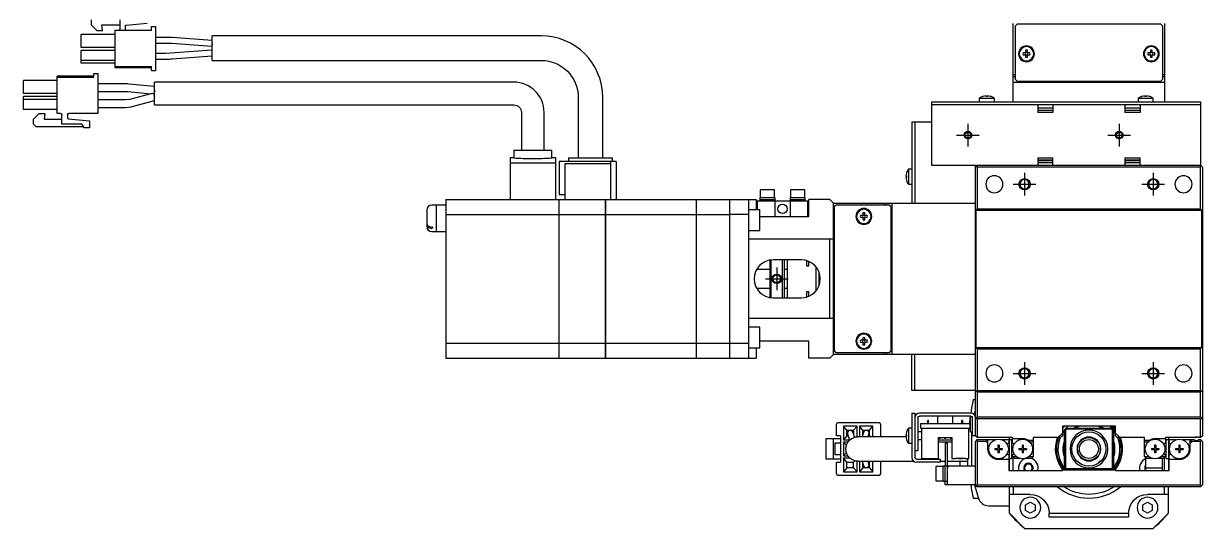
# Model space of a CAD drawing. Extents: x 0 to 1420, y -8 to 1169.
# Drawn here: x 1108.7 to 1420.3, y 410.1 to 543.6 of the extents above; entities that cross this region are included whole.
import ezdxf

# ---------------------------------------------------------------- set-up
doc = ezdxf.new("R2010")
doc.units = 0
doc.header["$LTSCALE"] = 0.5
doc.linetypes.add('CENTER', pattern=[50.8, 31.75, -6.35, 6.35, -6.35])
for name, color, linetype in [('MSM_CENTER', 1, 'CENTER'), ('MSM_CONTINUOUS', 7, 'CONTINUOUS'), ('MSM_NARROW', 5, 'CONTINUOUS')]:
    doc.layers.add(name, color=color, linetype=linetype)

msp = doc.modelspace()

# ---------------------------------------------------------------- linework, layer by layer
at = {"layer": 'MSM_CENTER'}
for p, q in [((1358.33, 517.12), (1358.33, 511.12)), ((1398.33, 517.12), (1398.33, 511.12)), ((1355.33, 514.12), (1361.33, 514.12)), ((1395.33, 514.12), (1401.33, 514.12)), ((1373.33, 504.12), (1373.33, 498.12)), ((1407.33, 504.12), (1407.33, 498.12)), ((1370.33, 501.12), (1376.33, 501.12)), ((1404.33, 501.12), (1410.33, 501.12)), ((1307.83, 479.11), (1307.83, 473.11)), ((1304.83, 476.11), (1310.83, 476.11)), ((1373.33, 454.12), (1373.33, 448.12)), ((1407.33, 454.12), (1407.33, 448.12)), ((1370.33, 451.12), (1376.33, 451.12)), ((1404.33, 451.12), (1410.33, 451.12))]:
    msp.add_line(p, q, dxfattribs=at)
at = {"layer": 'MSM_CONTINUOUS'}
for p, q in [((1126.58, 544.62), (1126.58, 543.32)), ((1126.58, 543.32), (1128.08, 541.82)), ((1129.58, 541.82), (1129.45, 543.32)), ((1129.45, 543.32), (1134.13, 543.32)), ((1134.13, 544.62), (1134.13, 542.12)), ((1135.63, 542.12), (1135.63, 543.02)), ((1135.81, 543.21), (1141.38, 543.7)), ((1142.58, 541.82), (1142.58, 542.82)), ((1142.58, 542.82), (1143.58, 542.82)), ((1143.58, 542.82), (1143.58, 531.22)), ((1370.33, 522.92), (1370.33, 543.62)), ((1371.33, 543.42), (1370.83, 542.92)), ((1370.83, 542.92), (1370.83, 528.92)), ((1409.33, 543.42), (1371.33, 543.42)), ((1375.83, 543.62), (1375.83, 543.42)), ((1380.33, 543.62), (1380.33, 543.42)), ((1382.83, 543.62), (1382.83, 543.42)), ((1397.83, 543.42), (1397.83, 543.62)), ((1400.33, 543.42), (1400.33, 543.62)), ((1404.83, 543.42), (1404.83, 543.62)), ((1409.83, 542.92), (1409.33, 543.42)), ((1409.83, 528.92), (1409.83, 542.92)), ((1410.33, 543.62), (1410.33, 522.92)), ((1132.88, 540.72), (1123.98, 540.72)), ((1123.98, 537.32), (1123.98, 540.72)), ((1128.08, 541.82), (1129.58, 541.82)), ((1142.58, 541.82), (1132.88, 541.82)), ((1132.88, 541.82), (1132.88, 531.97)), ((1147.21, 539.94), (1143.58, 539.94)), ((1158.58, 539.12), (1148.01, 539.91)), ((1158.58, 533.87), (1158.58, 540.37)), ((1245.58, 540.37), (1158.58, 540.37)), ((1132.88, 537.32), (1123.98, 537.32)), ((1132.88, 536.52), (1123.98, 536.52)), ((1123.98, 533.12), (1123.98, 536.52)), ((1143.58, 538.44), (1147.21, 538.44)), ((1147.9, 538.41), (1158.52, 537.62)), ((1158.52, 536.61), (1148.84, 535.84)), ((1158.58, 538.37), (1158.52, 537.62)), ((1158.52, 537.62), (1158.58, 537.64)), ((1373.59, 536.53), (1373.59, 535.86)), ((1374.07, 535.86), (1374.07, 536.53)), ((1406.59, 536.53), (1406.59, 535.86)), ((1407.07, 535.86), (1407.07, 536.53)), ((1132.88, 533.87), (1123.98, 533.87)), ((1132.88, 533.12), (1123.98, 533.12)), ((1146.21, 535.74), (1143.58, 535.74)), ((1143.58, 534.24), (1147.18, 534.24)), ((1148.84, 535.84), (1146.21, 535.74)), ((1148.04, 534.27), (1158.58, 535.11)), ((1158.58, 533.87), (1245.58, 533.87)), ((1373.59, 535.86), (1372.91, 535.86)), ((1372.91, 535.38), (1373.59, 535.38)), ((1373.59, 535.38), (1373.59, 534.7)), ((1374.75, 535.86), (1374.07, 535.86)), ((1374.07, 534.7), (1374.07, 535.38)), ((1374.07, 535.38), (1374.75, 535.38)), ((1406.59, 535.86), (1405.91, 535.86)), ((1405.91, 535.38), (1406.59, 535.38)), ((1406.59, 535.38), (1406.59, 534.7)), ((1407.75, 535.86), (1407.07, 535.86)), ((1407.07, 534.7), (1407.07, 535.38)), ((1407.07, 535.38), (1407.75, 535.38)), ((1127.33, 529.42), (1127.33, 530.42)), ((1127.33, 530.42), (1128.33, 530.42)), ((1128.33, 530.42), (1128.33, 519.82)), ((1132.88, 532.22), (1142.58, 532.22)), ((1132.88, 531.97), (1142.58, 531.97)), ((1142.58, 531.22), (1142.58, 532.22)), ((1142.58, 531.22), (1143.58, 531.22)), ((1370.33, 530.12), (1370.83, 530.12)), ((1409.83, 530.12), (1410.33, 530.12)), ((1117.63, 528.52), (1108.73, 528.52)), ((1108.73, 525.12), (1108.73, 528.52)), ((1117.63, 519.82), (1117.63, 529.67)), ((1127.33, 529.67), (1117.63, 529.67)), ((1117.63, 529.42), (1127.33, 529.42)), ((1136.23, 527.64), (1128.33, 527.64)), ((1136.52, 527.63), (1136.23, 527.64)), ((1143.33, 526.97), (1136.52, 527.63)), ((1143.33, 522.12), (1143.33, 528.12)), ((1238.33, 528.12), (1143.33, 528.12)), ((1370.33, 529.62), (1370.83, 529.62)), ((1370.33, 528.12), (1410.33, 528.12)), ((1370.83, 528.92), (1371.33, 528.42)), ((1371.33, 528.42), (1409.33, 528.42)), ((1375.83, 528.12), (1375.83, 528.42)), ((1376.58, 528.42), (1376.58, 528.12)), ((1382.08, 528.12), (1382.08, 528.42)), ((1385.33, 528.42), (1385.33, 528.32)), ((1385.33, 528.32), (1395.33, 528.32)), ((1385.33, 528.32), (1385.53, 528.12)), ((1395.13, 528.12), (1395.33, 528.32)), ((1395.33, 528.32), (1395.33, 528.42)), ((1398.58, 528.42), (1398.58, 528.12)), ((1404.08, 528.12), (1404.08, 528.42)), ((1404.83, 528.42), (1404.83, 528.12)), ((1409.33, 528.42), (1409.83, 528.92)), ((1409.83, 529.62), (1410.33, 529.62)), ((1117.63, 525.12), (1108.73, 525.12)), ((1117.63, 525.12), (1108.73, 525.12)), ((1108.73, 520.92), (1108.73, 524.32)), ((1117.63, 524.32), (1108.73, 524.32)), ((1117.63, 523.57), (1108.73, 523.57)), ((1128.33, 525.64), (1136.23, 525.64)), ((1136.7, 523.57), (1135.69, 523.44)), ((1136.23, 525.64), (1136.33, 525.64)), ((1136.33, 525.64), (1142.38, 525.05)), ((1142.38, 525.05), (1136.7, 523.57)), ((1143.11, 525.11), (1142.38, 525.05)), ((1143.11, 525.11), (1143.33, 524.27)), ((1143.14, 524.98), (1143.23, 524.97)), ((1143.33, 525.97), (1143.23, 524.97)), ((1255.33, 524.12), (1255.33, 508.12)), ((1261.83, 508.12), (1261.83, 524.12)), ((1365.33, 523.81), (1361.33, 523.81)), ((1361.33, 523.81), (1361.33, 522.92)), ((1362.4, 524.37), (1362.38, 524.37)), ((1363.13, 524.37), (1363.13, 524.5)), ((1363.53, 524.37), (1363.13, 524.37)), ((1363.53, 524.5), (1363.53, 524.37)), ((1364.28, 524.37), (1364.26, 524.37)), ((1365.33, 522.92), (1365.33, 523.81)), ((1407.33, 523.81), (1403.33, 523.81)), ((1403.33, 523.81), (1403.33, 522.92)), ((1404.4, 524.37), (1404.38, 524.37)), ((1405.13, 524.37), (1405.13, 524.5)), ((1405.53, 524.37), (1405.13, 524.37)), ((1405.53, 524.5), (1405.53, 524.37)), ((1406.28, 524.37), (1406.26, 524.37)), ((1407.33, 522.92), (1407.33, 523.81)), ((1117.63, 520.92), (1108.73, 520.92)), ((1117.63, 520.92), (1108.73, 520.92)), ((1135.69, 523.44), (1128.33, 523.44)), ((1128.33, 521.44), (1135.69, 521.44)), ((1135.69, 521.44), (1137.2, 521.63)), ((1137.2, 521.63), (1143.33, 523.23)), ((1143.33, 522.12), (1238.33, 522.12)), ((1348.83, 522.92), (1419.83, 522.92)), ((1348.83, 506.12), (1348.83, 522.92)), ((1419.83, 522.12), (1348.83, 522.12)), ((1376.83, 522.12), (1376.83, 520.12)), ((1376.83, 521.32), (1380.83, 521.32)), ((1380.83, 520.62), (1376.83, 520.62)), ((1380.83, 522.12), (1380.83, 520.12)), ((1399.83, 522.12), (1399.83, 520.12)), ((1399.83, 521.32), (1403.83, 521.32)), ((1403.83, 520.62), (1399.83, 520.62)), ((1403.83, 522.12), (1403.83, 520.12)), ((1419.83, 522.92), (1419.83, 506.12)), ((1111.33, 518.32), (1112.83, 519.82)), ((1111.33, 517.02), (1111.33, 518.32)), ((1112.83, 519.82), (1114.33, 519.82)), ((1114.33, 519.82), (1114.2, 518.32)), ((1114.33, 519.82), (1114.2, 518.32)), ((1114.2, 518.32), (1118.88, 518.32)), ((1118.58, 519.82), (1117.63, 519.82)), ((1118.58, 519.82), (1117.63, 519.82)), ((1118.58, 519.82), (1118.58, 519.82)), ((1118.88, 517.02), (1118.88, 519.52)), ((1120.38, 519.52), (1120.38, 518.62)), ((1120.56, 518.42), (1126.13, 517.93)), ((1128.33, 519.82), (1120.68, 519.82)), ((1120.68, 519.82), (1120.68, 519.82)), ((1128.33, 519.82), (1120.68, 519.82)), ((1126.13, 517.93), (1126.13, 516.02)), ((1240.33, 520.12), (1240.33, 510.12)), ((1246.33, 510.12), (1246.33, 520.12)), ((1343.53, 517.62), (1343.53, 496.12)), ((1343.53, 517.62), (1348.83, 517.62)), ((1344.33, 517.62), (1344.33, 496.12)), ((1380.83, 520.12), (1376.83, 520.12)), ((1403.83, 520.12), (1399.83, 520.12)), ((1112.03, 516.32), (1111.33, 517.02)), ((1112.03, 516.32), (1111.33, 517.02)), ((1124.63, 516.32), (1112.03, 516.32)), ((1124.63, 516.32), (1112.03, 516.32)), ((1124.13, 517.02), (1118.88, 517.02)), ((1124.13, 517.02), (1118.88, 517.02)), ((1124.63, 516.32), (1124.13, 517.02)), ((1124.63, 516.32), (1124.13, 517.02)), ((1124.63, 516.02), (1124.63, 516.32)), ((1126.13, 516.02), (1124.63, 516.02)), ((1126.13, 516.02), (1124.63, 516.02)), ((1237.33, 508.11), (1237.33, 497.12)), ((1238.33, 508.11), (1237.33, 508.11)), ((1238.33, 510.12), (1248.33, 510.12)), ((1238.33, 510.12), (1238.33, 508.11)), ((1248.33, 508.11), (1248.33, 510.12)), ((1249.33, 508.11), (1248.33, 508.11)), ((1249.33, 508.11), (1249.33, 497.12)), ((1252.76, 508.12), (1264.4, 508.12)), ((1252.76, 508.12), (1252.76, 507.12)), ((1264.4, 507.12), (1264.4, 508.12)), ((1376.83, 508.12), (1380.83, 508.12)), ((1376.83, 508.12), (1376.83, 506.12)), ((1380.83, 506.12), (1380.83, 508.12)), ((1399.83, 508.12), (1403.83, 508.12)), ((1399.83, 508.12), (1399.83, 506.12)), ((1403.83, 506.12), (1403.83, 508.12)), ((1249.33, 506.69), (1237.33, 506.69)), ((1250.33, 507.12), (1250.33, 498.32)), ((1265.33, 507.12), (1250.33, 507.12)), ((1251.83, 506.52), (1251.83, 497.12)), ((1263.83, 506.52), (1251.83, 506.52)), ((1263.83, 507.12), (1263.83, 497.12)), ((1265.33, 507.12), (1265.33, 497.12)), ((1342.63, 505.12), (1342.63, 501.12)), ((1343.53, 505.12), (1342.63, 505.12)), ((1419.83, 506.12), (1348.83, 506.12)), ((1360.33, 434.62), (1360.33, 506.12)), ((1360.83, 506.12), (1360.33, 505.62)), ((1360.58, 505.87), (1360.83, 505.62)), ((1360.83, 505.62), (1360.83, 494.62)), ((1419.83, 505.62), (1360.83, 505.62)), ((1376.83, 507.62), (1380.83, 507.62)), ((1376.83, 507.42), (1380.83, 507.42)), ((1376.83, 506.92), (1380.83, 506.92)), ((1399.83, 507.62), (1403.83, 507.62)), ((1399.83, 507.42), (1403.83, 507.42)), ((1399.83, 506.92), (1403.83, 506.92)), ((1420.08, 505.87), (1419.83, 506.12)), ((1419.83, 505.62), (1420.08, 505.87)), ((1419.83, 494.62), (1419.83, 505.62)), ((1420.33, 505.62), (1420.08, 505.87)), ((1420.33, 505.62), (1420.33, 434.62)), ((1341.94, 503.32), (1342.07, 503.32)), ((1342.07, 502.92), (1341.94, 502.92)), ((1342.07, 504.07), (1342.07, 504.04)), ((1342.07, 503.32), (1342.07, 502.92)), ((1342.07, 502.19), (1342.07, 502.17)), ((1307.23, 499.62), (1303.43, 499.62)), ((1303.43, 499.62), (1303.43, 497.62)), ((1307.23, 497.62), (1307.23, 499.62)), ((1315.23, 499.62), (1311.43, 499.62)), ((1311.43, 499.62), (1311.43, 497.62)), ((1315.23, 497.62), (1315.23, 499.62)), ((1342.63, 501.12), (1343.53, 501.12)), ((1217.78, 495.62), (1216.63, 495.62)), ((1217.78, 495.62), (1217.78, 488.62)), ((1217.83, 495.57), (1217.78, 495.57)), ((1217.83, 495.62), (1217.83, 488.62)), ((1220.33, 495.62), (1217.83, 495.62)), ((1220.33, 497.12), (1250.28, 497.12)), ((1220.33, 497.12), (1220.33, 455.12)), ((1250.28, 455.12), (1250.28, 497.12)), ((1250.28, 497.07), (1250.33, 497.07)), ((1251.83, 498.32), (1250.33, 498.32)), ((1250.33, 455.12), (1250.33, 497.12)), ((1250.33, 497.12), (1286.58, 497.12)), ((1262.58, 455.12), (1262.58, 497.12)), ((1262.58, 497.07), (1262.63, 497.07)), ((1262.63, 455.12), (1262.63, 497.12)), ((1286.58, 455.12), (1286.58, 497.12)), ((1286.58, 497.07), (1286.63, 497.07)), ((1286.63, 497.12), (1302.33, 497.12)), ((1286.63, 455.12), (1286.63, 497.12)), ((1295.33, 497.12), (1295.33, 455.12)), ((1300.33, 497.12), (1300.33, 455.12)), ((1302.33, 497.12), (1302.33, 494.37)), ((1302.63, 496.62), (1302.63, 494.37)), ((1316.03, 496.62), (1302.63, 496.62)), ((1303.33, 497.62), (1307.33, 497.62)), ((1303.33, 497.62), (1303.33, 496.62)), ((1303.33, 497.12), (1307.33, 497.12)), ((1307.33, 497.62), (1307.33, 492.62)), ((1311.33, 497.62), (1311.33, 492.62)), ((1311.33, 497.62), (1315.33, 497.62)), ((1311.33, 497.12), (1315.33, 497.12)), ((1315.33, 496.62), (1315.33, 497.62)), ((1316.03, 492.62), (1316.03, 496.62)), ((1316.33, 492.62), (1316.33, 497.12)), ((1321.83, 497.12), (1316.33, 497.12)), ((1322.83, 496.12), (1321.83, 497.12)), ((1322.83, 456.12), (1322.83, 496.12)), ((1322.83, 496.12), (1360.33, 496.12)), ((1323.53, 495.62), (1323.03, 495.12)), ((1337.53, 495.62), (1323.53, 495.62)), ((1336.33, 495.62), (1336.33, 496.12)), ((1336.83, 495.62), (1336.83, 496.12)), ((1338.03, 495.12), (1337.53, 495.62)), ((1338.33, 456.12), (1338.33, 496.12)), ((1215.33, 494.32), (1215.33, 489.92)), ((1220.33, 493.09), (1250.28, 493.09)), ((1250.28, 492.83), (1250.33, 492.83)), ((1250.33, 493.09), (1262.58, 493.09)), ((1262.58, 492.83), (1262.63, 492.83)), ((1262.63, 493.09), (1286.58, 493.09)), ((1286.58, 492.83), (1286.63, 492.83)), ((1286.63, 493.09), (1295.33, 493.09)), ((1300.33, 493.12), (1295.33, 493.12)), ((1303.33, 494.37), (1300.33, 494.37)), ((1303.33, 488.87), (1303.33, 494.37)), ((1303.33, 492.62), (1316.33, 492.62)), ((1323.03, 495.12), (1323.03, 457.12)), ((1330.59, 492.86), (1329.91, 492.86)), ((1329.91, 492.38), (1330.59, 492.38)), ((1330.59, 493.53), (1330.59, 492.86)), ((1330.59, 492.38), (1330.59, 491.7)), ((1331.07, 492.86), (1331.07, 493.53)), ((1331.75, 492.86), (1331.07, 492.86)), ((1331.07, 491.7), (1331.07, 492.38)), ((1331.07, 492.38), (1331.75, 492.38)), ((1338.03, 457.12), (1338.03, 495.12)), ((1360.83, 494.62), (1360.48, 494.27)), ((1360.48, 494.27), (1360.48, 457.97)), ((1360.48, 494.27), (1420.18, 494.27)), ((1360.83, 494.62), (1419.83, 494.62)), ((1420.18, 494.27), (1419.83, 494.62)), ((1420.18, 457.97), (1420.18, 494.27)), ((1216.83, 489.82), (1216.63, 489.82)), ((1216.83, 489.47), (1216.63, 489.47)), ((1216.83, 489.82), (1216.83, 489.47)), ((1323.03, 490.62), (1322.83, 490.62)), ((1338.03, 490.62), (1338.33, 490.62)), ((1338.33, 489.87), (1338.03, 489.87)), ((1216.63, 488.62), (1217.78, 488.62)), ((1217.78, 488.67), (1217.83, 488.67)), ((1217.83, 488.62), (1220.33, 488.62)), ((1300.33, 488.87), (1303.33, 488.87)), ((1322.83, 486.62), (1300.33, 486.62)), ((1321.83, 465.62), (1321.83, 486.62)), ((1323.03, 486.12), (1322.83, 486.12)), ((1323.03, 483.62), (1322.83, 483.62)), ((1338.03, 484.37), (1338.33, 484.37)), ((1306.03, 471.18), (1306.03, 481.05)), ((1306.23, 481.08), (1306.23, 471.15)), ((1314.33, 481.12), (1306.83, 481.12)), ((1309.33, 471.12), (1309.33, 481.12)), ((1309.83, 471.12), (1309.83, 481.12)), ((1310.53, 481.12), (1310.53, 471.12)), ((1315.73, 479.47), (1315.73, 480.92)), ((1316.23, 480.74), (1316.23, 479.47)), ((1338.13, 481.12), (1338.03, 481.12)), ((1338.13, 471.12), (1338.13, 481.12)), ((1338.33, 480.92), (1338.13, 481.12)), ((1306.03, 478.62), (1302.5, 478.62)), ((1310.53, 478.62), (1309.83, 478.62)), ((1316.23, 479.47), (1315.73, 479.47)), ((1318.23, 472.99), (1318.23, 479.24)), ((1319.03, 474.41), (1319.03, 477.82)), ((1319.17, 477.37), (1319.03, 477.37)), ((1319.03, 474.87), (1319.17, 474.87)), ((1302.5, 473.62), (1306.03, 473.62)), ((1306.83, 471.12), (1314.33, 471.12)), ((1309.83, 473.62), (1310.53, 473.62)), ((1315.73, 472.76), (1316.23, 472.76)), ((1315.73, 471.32), (1315.73, 472.76)), ((1316.23, 472.76), (1316.23, 471.49)), ((1338.03, 471.12), (1338.13, 471.12)), ((1338.13, 471.12), (1338.33, 471.32)), ((1322.83, 468.62), (1323.03, 468.62)), ((1338.33, 467.87), (1338.03, 467.87)), ((1322.83, 465.62), (1300.33, 465.62)), ((1322.83, 466.12), (1323.03, 466.12)), ((1303.33, 463.37), (1300.33, 463.37)), ((1303.33, 457.87), (1303.33, 463.37)), ((1322.83, 461.62), (1323.03, 461.62)), ((1338.03, 462.37), (1338.33, 462.37)), ((1338.33, 461.62), (1338.03, 461.62)), ((1220.33, 459.14), (1250.28, 459.14)), ((1250.28, 459.4), (1250.33, 459.4)), ((1250.33, 459.14), (1262.58, 459.14)), ((1262.58, 459.4), (1262.63, 459.4)), ((1262.63, 459.14), (1286.58, 459.14)), ((1286.58, 459.4), (1286.63, 459.4)), ((1286.63, 459.14), (1295.33, 459.14)), ((1295.33, 459.12), (1300.33, 459.12)), ((1316.33, 459.62), (1303.33, 459.62)), ((1316.33, 455.12), (1316.33, 459.62)), ((1330.59, 459.86), (1329.91, 459.86)), ((1329.91, 459.38), (1330.59, 459.38)), ((1330.59, 460.53), (1330.59, 459.86)), ((1330.59, 459.38), (1330.59, 458.7)), ((1331.07, 459.86), (1331.07, 460.53)), ((1331.75, 459.86), (1331.07, 459.86)), ((1331.07, 458.7), (1331.07, 459.38)), ((1331.07, 459.38), (1331.75, 459.38)), ((1220.33, 455.12), (1250.28, 455.12)), ((1250.28, 455.17), (1250.33, 455.17)), ((1250.33, 455.12), (1262.58, 455.12)), ((1262.58, 455.17), (1262.63, 455.17)), ((1262.63, 455.12), (1286.58, 455.12)), ((1286.58, 455.17), (1286.63, 455.17)), ((1286.63, 455.12), (1302.33, 455.12)), ((1300.33, 457.87), (1303.33, 457.87)), ((1302.33, 457.87), (1302.33, 455.12)), ((1321.83, 455.12), (1316.33, 455.12)), ((1321.83, 455.12), (1322.83, 456.12)), ((1360.33, 456.12), (1322.83, 456.12)), ((1323.03, 457.12), (1323.53, 456.62)), ((1323.53, 456.62), (1337.53, 456.62)), ((1336.33, 456.12), (1336.33, 456.62)), ((1336.83, 456.12), (1336.83, 456.62)), ((1337.53, 456.62), (1338.03, 457.12)), ((1343.53, 446.62), (1343.53, 456.12)), ((1344.33, 446.62), (1344.33, 456.12)), ((1360.48, 457.97), (1360.83, 457.62)), ((1360.48, 457.97), (1420.18, 457.97)), ((1360.83, 457.62), (1360.83, 446.62)), ((1360.83, 457.62), (1419.83, 457.62)), ((1419.83, 457.62), (1420.18, 457.97)), ((1419.83, 446.62), (1419.83, 457.62)), ((1360.33, 446.62), (1343.53, 446.62)), ((1360.33, 446.62), (1360.83, 446.12)), ((1360.83, 446.62), (1360.58, 446.37)), ((1360.83, 446.62), (1419.83, 446.62)), ((1360.83, 446.12), (1360.83, 439.62)), ((1419.83, 446.12), (1360.83, 446.12)), ((1420.08, 446.37), (1419.83, 446.62)), ((1419.83, 446.12), (1420.08, 446.37)), ((1419.83, 439.62), (1419.83, 446.12)), ((1420.08, 446.37), (1420.33, 446.62)), ((1360.33, 444.12), (1359.76, 444.12)), ((1343.53, 440.62), (1344.33, 440.62)), ((1343.53, 440.62), (1343.53, 428.82)), ((1344.33, 440.62), (1344.33, 428.92)), ((1345.13, 439.42), (1345.13, 430.62)), ((1359.13, 440.62), (1345.53, 440.62)), ((1359.13, 439.82), (1345.53, 439.82)), ((1350.33, 439.82), (1350.33, 437.82)), ((1354.33, 437.82), (1354.33, 439.82)), ((1359.03, 435.62), (1359.03, 439.62)), ((1359.48, 439.62), (1359.03, 439.62)), ((1359.33, 439.76), (1359.33, 439.62)), ((1359.53, 434.62), (1359.53, 439.42)), ((1360.33, 441.51), (1359.97, 440.27)), ((1360.83, 439.62), (1360.33, 439.12)), ((1360.83, 439.62), (1419.83, 439.62)), ((1420.33, 439.12), (1419.83, 439.62)), ((1323.63, 434.62), (1323.63, 437.72)), ((1334.93, 438.02), (1323.93, 438.02)), ((1325.43, 437.12), (1325.43, 433.52)), ((1326.38, 436.07), (1325.43, 437.12)), ((1329.08, 437.12), (1325.43, 437.12)), ((1328.13, 436.07), (1329.08, 437.12)), ((1329.08, 434.36), (1329.08, 437.12)), ((1329.68, 437.12), (1329.68, 434.37)), ((1330.58, 436.07), (1329.68, 437.12)), ((1333.23, 437.12), (1329.68, 437.12)), ((1332.33, 436.07), (1333.23, 437.12)), ((1333.23, 434.37), (1333.23, 437.12)), ((1335.23, 437.72), (1335.23, 434.37)), ((1342.63, 436.62), (1342.63, 432.62)), ((1343.53, 436.62), (1342.63, 436.62)), ((1345.83, 437.82), (1345.83, 436.62)), ((1345.83, 437.82), (1358.83, 437.82)), ((1345.83, 436.62), (1358.83, 436.62)), ((1346.08, 436.62), (1346.08, 428.62)), ((1347.71, 437.82), (1347.71, 438.62)), ((1347.96, 438.62), (1347.71, 438.62)), ((1347.96, 437.82), (1347.96, 438.62)), ((1356.71, 437.82), (1356.71, 438.62)), ((1356.96, 438.62), (1356.71, 438.62)), ((1356.96, 437.82), (1356.96, 438.62)), ((1358.58, 428.62), (1358.58, 436.62)), ((1358.83, 437.82), (1358.83, 436.62)), ((1359.03, 436.94), (1358.83, 436.94)), ((1420.33, 439.12), (1360.33, 439.12)), ((1360.83, 439.12), (1360.83, 434.12)), ((1397.33, 437.12), (1383.33, 437.12)), ((1383.33, 437.12), (1383.33, 434.62)), ((1384.33, 436.32), (1384.13, 436.12)), ((1384.33, 436.32), (1384.63, 436.62)), ((1396.33, 436.32), (1384.33, 436.32)), ((1384.63, 436.62), (1396.03, 436.62)), ((1396.03, 436.62), (1396.83, 435.82)), ((1397.33, 434.62), (1397.33, 437.12)), ((1419.83, 434.12), (1419.83, 439.12)), ((1324.63, 433.82), (1320.83, 433.82)), ((1320.83, 433.82), (1320.83, 428.42)), ((1322.74, 433.82), (1322.74, 428.42)), ((1324.63, 434.62), (1323.63, 434.62)), ((1324.63, 434.62), (1324.63, 427.62)), ((1326.38, 434.57), (1325.43, 433.52)), ((1325.43, 433.52), (1326.98, 433.52)), ((1326.38, 434.57), (1326.38, 436.07)), ((1326.38, 436.07), (1328.13, 436.07)), ((1326.69, 434.57), (1326.38, 434.57)), ((1326.53, 435.11), (1327.01, 433.39)), ((1327.76, 436.07), (1328.13, 435.69)), ((1328.34, 434.21), (1327.98, 435.52)), ((1328.13, 436.07), (1328.13, 434.97)), ((1328.29, 434.38), (1328.43, 434.24)), ((1341.95, 434.37), (1329.33, 434.37)), ((1330.74, 435.53), (1330.39, 434.37)), ((1330.58, 435), (1330.58, 436.07)), ((1330.58, 436.07), (1332.33, 436.07)), ((1331.96, 436.07), (1332.33, 435.69)), ((1331.96, 434.37), (1332.17, 435.1)), ((1332.01, 434.57), (1332.33, 434.57)), ((1332.33, 434.94), (1332.04, 434.65)), ((1332.33, 434.57), (1332.33, 436.07)), ((1332.33, 434.57), (1332.5, 434.37)), ((1341.94, 434.82), (1342.07, 434.82)), ((1342.07, 434.42), (1341.94, 434.42)), ((1342.07, 435.57), (1342.07, 435.54)), ((1342.07, 434.82), (1342.07, 434.42)), ((1342.07, 433.69), (1342.07, 433.67)), ((1346.08, 435.62), (1345.13, 435.62)), ((1345.13, 433.62), (1346.08, 433.62)), ((1350.58, 434.12), (1354.08, 434.12)), ((1350.58, 428.62), (1350.58, 434.12)), ((1354.08, 433.42), (1350.58, 433.42)), ((1354.08, 434.12), (1354.08, 428.62)), ((1359.03, 435.62), (1359.53, 435.62)), ((1359.33, 435.62), (1359.33, 426.62)), ((1360.33, 434.62), (1359.53, 434.62)), ((1360.83, 434.12), (1360.33, 434.62)), ((1360.33, 433.12), (1360.58, 433.37)), ((1360.58, 433.37), (1360.83, 433.62)), ((1360.58, 433.37), (1360.83, 433.12)), ((1370.13, 434.12), (1360.83, 434.12)), ((1360.83, 433.62), (1365.72, 433.62)), ((1363.63, 433.47), (1363.13, 433.12)), ((1363.63, 431.12), (1363.63, 433.62)), ((1367.14, 433.62), (1369.13, 433.62)), ((1369.13, 433.62), (1369.13, 432.67)), ((1369.33, 425.42), (1369.33, 434.12)), ((1369.33, 433.62), (1369.93, 433.62)), ((1369.93, 428.62), (1369.93, 433.62)), ((1370.13, 432.67), (1370.13, 434.12)), ((1370.13, 433.89), (1372.79, 433.89)), ((1374.35, 433.42), (1375.63, 433.42)), ((1382.83, 434.12), (1375.63, 434.12)), ((1375.63, 434.12), (1375.63, 429.12)), ((1382.12, 434.12), (1383.33, 435.32)), ((1383.33, 434.62), (1382.83, 434.12)), ((1383.83, 435.82), (1384.13, 436.12)), ((1383.83, 426.42), (1383.83, 435.82)), ((1384.13, 436.12), (1384.13, 426.12)), ((1396.53, 426.12), (1396.53, 436.12)), ((1396.83, 435.82), (1396.83, 426.42)), ((1397.33, 435.32), (1398.54, 434.12)), ((1397.83, 434.12), (1397.33, 434.62)), ((1405.03, 434.12), (1397.83, 434.12)), ((1405.03, 429.12), (1405.03, 434.12)), ((1405.03, 433.42), (1406.31, 433.42)), ((1407.87, 433.89), (1410.53, 433.89)), ((1418.83, 434.12), (1410.53, 434.12)), ((1410.53, 434.12), (1410.53, 432.67)), ((1410.73, 433.62), (1411.33, 433.62)), ((1410.73, 428.62), (1410.73, 433.62)), ((1411.33, 434.12), (1411.33, 425.42)), ((1411.53, 432.67), (1411.53, 433.62)), ((1411.53, 433.62), (1413.52, 433.62)), ((1414.94, 433.62), (1418.07, 433.62)), ((1417.03, 433.62), (1417.03, 431.12)), ((1417.53, 433.12), (1417.03, 433.47)), ((1418.83, 434.12), (1418.83, 434.36)), ((1419.83, 434.12), (1419.39, 434.12)), ((1419.39, 433.62), (1419.83, 433.62)), ((1420.33, 434.62), (1419.83, 434.12)), ((1419.83, 433.62), (1420.08, 433.37)), ((1419.83, 433.12), (1420.08, 433.37)), ((1420.08, 433.37), (1420.33, 433.12)), ((1324.63, 432.62), (1323.13, 432.62)), ((1323.13, 432.62), (1323.13, 429.62)), ((1325.43, 432.92), (1325.43, 429.32)), ((1326.22, 432.05), (1325.43, 432.92)), ((1326.62, 432.92), (1325.43, 432.92)), ((1326.22, 430.18), (1325.43, 429.32)), ((1342.63, 432.62), (1343.53, 432.62)), ((1345.13, 430.62), (1344.33, 430.62)), ((1354.08, 432.92), (1350.58, 432.92)), ((1352.33, 432.62), (1352.83, 432.62)), ((1352.33, 432.62), (1352.33, 426.62)), ((1352.83, 432.62), (1352.83, 421.62)), ((1360.33, 421.62), (1360.33, 433.12)), ((1360.83, 433.12), (1360.83, 421.62)), ((1363.13, 433.12), (1360.83, 433.12)), ((1363.13, 433.12), (1363.63, 432.62)), ((1365.43, 431.26), (1366.23, 431.26)), ((1365.43, 431.26), (1365.43, 430.97)), ((1365.43, 430.97), (1366.23, 430.97)), ((1365.96, 431.26), (1365.96, 430.97)), ((1366.58, 432.12), (1366.29, 432.12)), ((1366.29, 432.12), (1366.29, 431.32)), ((1366.29, 431.59), (1366.58, 431.59)), ((1366.29, 430.91), (1366.29, 430.12)), ((1366.29, 430.65), (1366.58, 430.65)), ((1366.58, 430.12), (1366.29, 430.12)), ((1366.58, 432.12), (1366.58, 431.32)), ((1366.58, 430.91), (1366.58, 430.12)), ((1366.64, 431.26), (1367.43, 431.26)), ((1366.64, 430.97), (1367.43, 430.97)), ((1366.9, 430.97), (1366.9, 431.26)), ((1367.43, 431.26), (1367.43, 430.97)), ((1369.13, 432.67), (1368.83, 432.49)), ((1370.13, 432.67), (1370.35, 432.54)), ((1370.33, 432.54), (1370.33, 432.55)), ((1371.83, 431.26), (1372.63, 431.26)), ((1371.83, 431.26), (1371.83, 430.97)), ((1371.83, 430.97), (1372.63, 430.97)), ((1372.36, 431.26), (1372.36, 430.97)), ((1372.98, 432.12), (1372.69, 432.12)), ((1372.69, 432.12), (1372.69, 431.32)), ((1372.69, 431.59), (1372.98, 431.59)), ((1372.69, 430.91), (1372.69, 430.12)), ((1372.69, 430.65), (1372.98, 430.65)), ((1372.98, 430.12), (1372.69, 430.12)), ((1372.98, 432.12), (1372.98, 431.32)), ((1372.98, 430.91), (1372.98, 430.12)), ((1373.04, 431.26), (1373.83, 431.26)), ((1373.04, 430.97), (1373.83, 430.97)), ((1373.3, 430.97), (1373.3, 431.26)), ((1373.83, 431.26), (1373.83, 430.97)), ((1375.63, 432.92), (1374.91, 432.92)), ((1387.47, 432.43), (1387.53, 432.49)), ((1387.53, 432.56), (1387.53, 432.49)), ((1405.75, 432.92), (1405.03, 432.92)), ((1406.83, 431.26), (1407.63, 431.26)), ((1406.83, 431.26), (1406.83, 430.97)), ((1406.83, 430.97), (1407.63, 430.97)), ((1407.36, 431.26), (1407.36, 430.97)), ((1407.98, 432.12), (1407.69, 432.12)), ((1407.69, 432.12), (1407.69, 431.32)), ((1407.69, 431.59), (1407.98, 431.59)), ((1407.69, 430.91), (1407.69, 430.12)), ((1407.69, 430.65), (1407.98, 430.65)), ((1407.98, 430.12), (1407.69, 430.12)), ((1407.98, 432.12), (1407.98, 431.32)), ((1407.98, 430.91), (1407.98, 430.12)), ((1408.04, 431.26), (1408.83, 431.26)), ((1408.04, 430.97), (1408.83, 430.97)), ((1408.3, 430.97), (1408.3, 431.26)), ((1408.83, 431.26), (1408.83, 430.97)), ((1410.31, 432.54), (1410.53, 432.67)), ((1410.33, 432.54), (1410.33, 432.55)), ((1411.83, 432.49), (1411.53, 432.67)), ((1413.23, 431.26), (1414.03, 431.26)), ((1413.23, 431.26), (1413.23, 430.97)), ((1413.23, 430.97), (1414.03, 430.97)), ((1413.76, 431.26), (1413.76, 430.97)), ((1414.38, 432.12), (1414.09, 432.12)), ((1414.09, 432.12), (1414.09, 431.32)), ((1414.09, 431.59), (1414.38, 431.59)), ((1414.09, 430.91), (1414.09, 430.12)), ((1414.09, 430.65), (1414.38, 430.65)), ((1414.38, 430.12), (1414.09, 430.12)), ((1414.38, 432.12), (1414.38, 431.32)), ((1414.38, 430.91), (1414.38, 430.12)), ((1414.44, 431.26), (1415.23, 431.26)), ((1414.44, 430.97), (1415.23, 430.97)), ((1414.7, 430.97), (1414.7, 431.26)), ((1415.23, 431.26), (1415.23, 430.97)), ((1417.03, 432.62), (1417.53, 433.12)), ((1419.83, 433.12), (1417.53, 433.12)), ((1419.83, 421.62), (1419.83, 433.12)), ((1420.33, 433.12), (1420.33, 421.62)), ((1324.63, 428.42), (1320.83, 428.42)), ((1324.63, 429.62), (1323.13, 429.62)), ((1323.63, 424.52), (1323.63, 427.62)), ((1323.63, 427.62), (1324.63, 427.62)), ((1325.43, 429.32), (1326.62, 429.32)), ((1325.43, 428.72), (1325.43, 425.12)), ((1326.38, 427.67), (1325.43, 428.72)), ((1327.14, 428.72), (1325.43, 428.72)), ((1326.38, 426.17), (1326.38, 427.67)), ((1326.38, 427.67), (1328.13, 427.67)), ((1327.76, 427.67), (1328.13, 427.29)), ((1328.13, 427.67), (1328.43, 427.99)), ((1328.13, 426.17), (1328.13, 427.67)), ((1329.08, 425.12), (1329.08, 427.87)), ((1329.33, 427.87), (1344, 427.87)), ((1329.68, 427.87), (1329.68, 425.12)), ((1330.39, 427.87), (1330.74, 426.7)), ((1330.58, 426.17), (1330.58, 427.23)), ((1332.17, 427.13), (1331.96, 427.87)), ((1332.33, 427.67), (1332.01, 427.67)), ((1332.04, 427.58), (1332.33, 427.29)), ((1332.33, 427.67), (1332.5, 427.87)), ((1332.33, 426.17), (1332.33, 427.67)), ((1333.23, 425.12), (1333.23, 427.87)), ((1335.23, 427.87), (1335.23, 424.52)), ((1351.03, 427.62), (1344.73, 427.62)), ((1344.83, 428.42), (1351.03, 428.42)), ((1346.08, 428.62), (1350.58, 428.62)), ((1351.03, 428.42), (1351.03, 427.62)), ((1351.03, 427.87), (1352.33, 427.87)), ((1352.83, 427.87), (1358.33, 427.87)), ((1354.08, 428.62), (1355.08, 428.62)), ((1355.08, 428.62), (1355.08, 428.72)), ((1355.08, 428.72), (1357.58, 428.72)), ((1355.88, 428.72), (1355.88, 428.62)), ((1355.88, 428.62), (1356.78, 428.62)), ((1356.26, 428.72), (1356.26, 428.62)), ((1356.33, 426.62), (1356.33, 427.87)), ((1356.41, 428.72), (1356.41, 428.62)), ((1356.78, 428.72), (1356.78, 428.62)), ((1357.58, 428.62), (1357.58, 428.72)), ((1357.58, 428.62), (1358.58, 428.62)), ((1358.33, 426.62), (1358.33, 428.62)), ((1369.13, 428.32), (1366.43, 428.32)), ((1368.83, 429.74), (1369.13, 429.57)), ((1369.13, 429.57), (1369.13, 425.42)), ((1369.33, 428.62), (1369.93, 428.62)), ((1370.35, 429.69), (1370.13, 429.57)), ((1370.13, 429.12), (1370.13, 429.57)), ((1370.13, 429.12), (1371.17, 429.12)), ((1370.63, 428.62), (1370.13, 429.12)), ((1370.33, 429.68), (1370.33, 429.69)), ((1370.33, 425.42), (1370.33, 428.92)), ((1372.12, 428.62), (1370.63, 428.62)), ((1375.13, 428.62), (1373.54, 428.62)), ((1374.49, 429.12), (1375.63, 429.12)), ((1375.63, 429.12), (1375.13, 428.62)), ((1387.17, 427.92), (1387.36, 427.92)), ((1387.58, 427.69), (1387.36, 427.92)), ((1387.58, 427.69), (1387.41, 427.69)), ((1387.53, 429.74), (1387.47, 429.8)), ((1387.53, 429.74), (1387.53, 429.67)), ((1387.58, 427.55), (1387.58, 427.69)), ((1387.58, 427.55), (1387.58, 427.55)), ((1389.27, 428.15), (1389.27, 428.15)), ((1393.31, 427.92), (1393.08, 427.69)), ((1393.25, 427.69), (1393.08, 427.69)), ((1393.08, 427.69), (1393.08, 427.55)), ((1393.31, 427.92), (1393.49, 427.92)), ((1405.03, 429.12), (1406.17, 429.12)), ((1405.53, 428.62), (1405.03, 429.12)), ((1407.12, 428.62), (1405.28, 428.62)), ((1405.28, 428.62), (1405.28, 425.42)), ((1410.03, 428.62), (1408.54, 428.62)), ((1409.49, 429.12), (1410.53, 429.12)), ((1409.78, 425.42), (1409.78, 428.62)), ((1410.53, 429.12), (1410.03, 428.62)), ((1410.53, 429.57), (1410.31, 429.69)), ((1410.33, 429.68), (1410.33, 429.69)), ((1410.33, 425.42), (1410.33, 428.92)), ((1410.53, 429.57), (1410.53, 429.12)), ((1410.73, 428.62), (1411.33, 428.62)), ((1411.53, 429.57), (1411.83, 429.74)), ((1411.53, 425.42), (1411.53, 429.57)), ((1414.23, 428.32), (1411.53, 428.32)), ((1323.93, 424.22), (1334.93, 424.22)), ((1326.38, 426.17), (1325.43, 425.12)), ((1325.43, 425.12), (1329.08, 425.12)), ((1328.13, 426.17), (1326.38, 426.17)), ((1328.13, 426.54), (1327.76, 426.17)), ((1328.13, 426.17), (1329.08, 425.12)), ((1330.58, 426.17), (1329.68, 425.12)), ((1329.68, 425.12), (1333.23, 425.12)), ((1332.33, 426.17), (1330.58, 426.17)), ((1332.33, 426.54), (1331.96, 426.17)), ((1332.33, 426.17), (1333.23, 425.12)), ((1349.83, 426.52), (1349.83, 422.72)), ((1351.83, 426.52), (1349.83, 426.52)), ((1351.83, 422.62), (1351.83, 426.62)), ((1360.33, 426.62), (1351.83, 426.62)), ((1352.33, 422.62), (1352.33, 426.62)), ((1352.83, 426.12), (1353.33, 426.62)), ((1369.13, 425.42), (1383.33, 425.42)), ((1383.33, 425.42), (1383.33, 425.62)), ((1383.33, 425.62), (1397.33, 425.62)), ((1384.13, 426.12), (1383.83, 426.42)), ((1384.13, 426.12), (1384.33, 425.92)), ((1384.63, 425.62), (1384.33, 425.92)), ((1384.33, 425.92), (1396.33, 425.92)), ((1396.83, 426.42), (1396.03, 425.62)), ((1397.33, 425.62), (1397.33, 425.42)), ((1397.33, 425.42), (1411.53, 425.42)), ((1405.28, 426.12), (1409.78, 426.12)), ((1349.83, 422.72), (1351.83, 422.72)), ((1351.83, 422.62), (1352.83, 422.62)), ((1352.33, 421.62), (1352.33, 422.62)), ((1360.33, 421.62), (1352.33, 421.62)), ((1360.07, 421.62), (1361.03, 418.29)), ((1360.58, 421.37), (1360.33, 421.62)), ((1360.83, 421.62), (1360.58, 421.37)), ((1360.83, 421.12), (1360.58, 421.37)), ((1360.83, 421.62), (1419.83, 421.62)), ((1419.83, 421.12), (1360.83, 421.12)), ((1369.33, 414.12), (1369.33, 421.12)), ((1370.33, 421.12), (1370.33, 419.12)), ((1410.33, 419.12), (1410.33, 421.12)), ((1411.33, 414.12), (1411.33, 421.12)), ((1420.08, 421.37), (1419.83, 421.62)), ((1420.08, 421.37), (1419.83, 421.12)), ((1420.33, 421.62), (1420.08, 421.37)), ((1359.76, 418.12), (1361.08, 418.12)), ((1374.83, 419.12), (1369.33, 419.12)), ((1411.33, 419.12), (1405.83, 419.12)), ((1363.91, 416.12), (1369.33, 416.12)), ((1373.58, 416.34), (1374.83, 417.06)), ((1373.58, 414.89), (1373.58, 416.34)), ((1374.83, 414.17), (1373.58, 414.89)), ((1374.83, 417.06), (1376.08, 416.34)), ((1376.08, 414.89), (1374.83, 414.17)), ((1376.08, 416.34), (1376.08, 414.89)), ((1404.58, 416.34), (1405.83, 417.06)), ((1404.58, 414.89), (1404.58, 416.34)), ((1405.83, 414.17), (1404.58, 414.89)), ((1405.83, 417.06), (1407.08, 416.34)), ((1407.08, 414.89), (1405.83, 414.17)), ((1407.08, 416.34), (1407.08, 414.89)), ((1369.33, 414.12), (1373.33, 410.12)), ((1379.83, 414.12), (1400.83, 414.12)), ((1379.83, 413.12), (1379.83, 414.12)), ((1400.83, 413.12), (1379.83, 413.12)), ((1400.83, 414.12), (1400.83, 413.12)), ((1407.33, 410.12), (1411.33, 414.12)), ((1373.33, 410.12), (1407.33, 410.12))]:
    msp.add_line(p, q, dxfattribs=at)
at = {"layer": 'MSM_CONTINUOUS', "extrusion": (0, 0, -1)}
for centre, radius in [((-1373.83, 535.62), 2.1), ((-1373.83, 535.62), 1.9), ((-1406.83, 535.62), 2.1), ((-1406.83, 535.62), 1.9), ((-1365.33, 501.12), 2.25), ((-1373.33, 501.12), 1.23), ((-1407.33, 501.12), 1.23), ((-1415.33, 501.12), 2.25), ((-1330.83, 492.62), 2.1), ((-1330.83, 492.62), 1.9), ((-1330.83, 459.62), 2.1), ((-1330.83, 459.62), 1.9), ((-1365.33, 451.12), 2.25), ((-1373.33, 451.12), 1.23), ((-1407.33, 451.12), 1.23), ((-1415.33, 451.12), 2.25), ((-1390.33, 431.12), 5), ((-1390.33, 431.12), 3.15), ((-1374.83, 415.62), 2.75), ((-1405.83, 415.62), 2.75)]:
    msp.add_circle(centre, radius, dxfattribs=at)
at = {"layer": 'MSM_CONTINUOUS'}
for centre, radius in [((1358.33, 514.12), 0.783), ((1398.33, 514.12), 0.783), ((1309.33, 494.62), 1.25), ((1307.83, 476.12), 1.01), ((1366.43, 431.12), 2.6), ((1372.83, 431.12), 2.6), ((1390.33, 431.12), 4.5), ((1390.33, 431.12), 3), ((1407.83, 431.12), 2.6), ((1414.23, 431.12), 2.6)]:
    msp.add_circle(centre, radius, dxfattribs=at)
at = {"layer": 'MSM_CONTINUOUS', "extrusion": (0, 0, -1)}
for centre, radius, start, end in [((-1135.83, 543.02), 0.2, 0, 85), ((-1133.83, 542.12), 0.3, 180, 270), ((-1135.93, 542.12), 0.3, 270, 0), ((-1147.21, 529.19), 9.25, 90, 94.2892), ((-1245.58, 524.12), 9.75, 90, 180), ((-1238.33, 520.12), 2, 90, 180), ((-1118.58, 519.52), 0.3, 90, 180), ((-1118.58, 519.52), 0.3, 90, 180), ((-1120.68, 519.52), 0.3, 0, 90), ((-1120.68, 519.52), 0.3, 0, 90), ((-1345.53, 439.42), 0.4, 0, 90), ((-1359.13, 439.42), 0.4, 90, 180), ((-1390.33, 431.12), 9, 38.9424, 41.8103), ((-1390.33, 431.12), 8.8, 37.3018, 42.9859), ((-1390.33, 431.12), 6.8, 53.9811, 61.9275), ((-1390.33, 431.12), 6.8, 118.0725, 126.0189), ((-1390.33, 431.12), 8.5, 135.0991, 145.4397), ((-1390.33, 431.12), 8.8, 137.0141, 142.6982), ((-1390.33, 431.12), 9, 138.1897, 141.0576), ((-1329.33, 431.12), 3.25, 270, 90), ((-1372.79, 431.09), 2.8, 90, 123.8646), ((-1390.33, 431.12), 8.8, 321.3178, 19.9323), ((-1390.33, 431.12), 8.5, 319.6798, 20.6673), ((-1390.33, 431.12), 8.5, 159.3327, 220.3202), ((-1390.33, 431.12), 8.8, 160.0677, 218.6822), ((-1407.87, 431.09), 2.8, 56.1354, 90), ((-1418.73, 433.37), 1, 48.5904, 131.4096), ((-1366.43, 431.12), 2.8, 270, 0), ((-1366.23, 431.32), 0.06, 180, 270), ((-1366.23, 430.91), 0.06, 90, 180), ((-1366.64, 431.32), 0.06, 270, 0), ((-1366.64, 430.91), 0.06, 0, 90), ((-1369.52, 431), 1.75, 118.6217, 127.006), ((-1372.63, 431.32), 0.06, 180, 270), ((-1372.63, 430.91), 0.06, 90, 180), ((-1373.04, 431.32), 0.06, 270, 0), ((-1373.04, 430.91), 0.06, 0, 90), ((-1390.33, 431.12), 6.8, 342.9174, 17.0826), ((-1390.33, 431.12), 6.8, 162.9174, 197.0826), ((-1407.63, 431.32), 0.06, 180, 270), ((-1407.63, 430.91), 0.06, 90, 180), ((-1408.04, 431.32), 0.06, 270, 0), ((-1408.04, 430.91), 0.06, 0, 90), ((-1411.15, 431), 1.75, 52.994, 61.3783), ((-1414.03, 431.32), 0.06, 180, 270), ((-1414.03, 430.91), 0.06, 90, 180), ((-1414.23, 431.12), 2.8, 180, 270), ((-1414.44, 431.32), 0.06, 270, 0), ((-1414.44, 430.91), 0.06, 0, 90), ((-1344.83, 428.92), 0.5, 270, 0), ((-1369.52, 431.23), 1.75, 232.994, 241.3783), ((-1411.15, 431.23), 1.75, 298.6217, 307.006), ((-1390.33, 431.12), 12, 236.4427, 303.5573), ((-1374.83, 414.12), 5, 90, 180), ((-1405.83, 414.12), 5, 0, 90)]:
    msp.add_arc(centre, radius, start, end, dxfattribs=at)
at = {"layer": 'MSM_CONTINUOUS'}
for centre, radius, start, end in [((1147.21, 529.19), 10.75, 85.7108, 90), ((1245.58, 524.12), 16.25, 0, 90), ((1373.83, 535.62), 0.95, 75.3667, 104.6333), ((1373.83, 535.62), 0.365, 48.8496, 131.1504), ((1406.83, 535.62), 0.95, 75.3667, 104.6333), ((1406.83, 535.62), 0.365, 48.8496, 131.1504), ((1147.18, 544.99), 10.75, 270, 274.548), ((1373.83, 535.62), 0.95, 165.3667, 194.6333), ((1373.83, 535.62), 0.365, 138.8496, 221.1504), ((1373.83, 535.62), 0.365, 228.8496, 311.1504), ((1373.83, 535.62), 0.95, 255.3667, 284.6333), ((1373.83, 535.62), 0.365, 318.8496, 41.1504), ((1373.83, 535.62), 0.95, 345.3667, 14.6333), ((1406.83, 535.62), 0.95, 165.3667, 194.6333), ((1406.83, 535.62), 0.365, 138.8496, 221.1504), ((1406.83, 535.62), 0.365, 228.8496, 311.1504), ((1406.83, 535.62), 0.95, 255.3667, 284.6333), ((1406.83, 535.62), 0.365, 318.8496, 41.1504), ((1406.83, 535.62), 0.95, 345.3667, 14.6333), ((1238.33, 520.12), 8, 0, 90), ((1363.33, 521.32), 3.2, 107.27, 128.6822), ((1363.33, 521.32), 3.19, 93.5904, 106.9053), ((1363.33, 521.32), 3.19, 73.0947, 86.4096), ((1363.33, 521.32), 3.2, 51.3178, 72.73), ((1405.33, 521.32), 3.2, 107.27, 128.6822), ((1405.33, 521.32), 3.19, 93.5904, 106.9053), ((1405.33, 521.32), 3.19, 73.0947, 86.4096), ((1405.33, 521.32), 3.2, 51.3178, 72.73), ((1118.58, 519.52), 0.3, 0, 90), ((1118.58, 519.52), 0.3, 0, 90), ((1120.68, 519.52), 0.3, 90, 180), ((1120.58, 518.62), 0.2, 180, 265), ((1243.34, 568.13), 60.23, 265.2289, 269.9909), ((1243.32, 568.16), 60.26, 270.0102, 274.77), ((1345.13, 503.12), 3.2, 141.3178, 162.73), ((1345.13, 503.12), 3.19, 163.0947, 176.4096), ((1345.13, 503.12), 3.19, 183.5904, 196.9053), ((1345.13, 503.12), 3.2, 197.27, 218.6822), ((1216.63, 494.32), 1.3, 90, 180), ((1330.83, 492.62), 0.95, 165.3667, 194.6333), ((1330.83, 492.62), 0.365, 138.8496, 221.1504), ((1330.83, 492.62), 0.95, 75.3667, 104.6333), ((1330.83, 492.62), 0.365, 48.8496, 131.1504), ((1330.83, 492.62), 0.365, 228.8496, 311.1504), ((1330.83, 492.62), 0.365, 318.8496, 41.1504), ((1330.83, 492.62), 0.95, 345.3667, 14.6333), ((1216.08, 490.77), 0.754, 185.8166, 221.8939), ((1216.08, 490.42), 0.751, 181.7681, 218.8955), ((1216.63, 489.92), 1.3, 180, 270), ((1216.55, 490.87), 1.41, 221.3743, 272.8178), ((1216.54, 491.21), 1.39, 222.8199, 273.04), ((1330.83, 492.62), 0.95, 255.3667, 284.6333), ((1306.83, 476.12), 5, 90, 270), ((1314.33, 476.12), 5, 270, 90), ((1330.83, 459.62), 0.95, 165.3667, 194.6333), ((1330.83, 459.62), 0.365, 138.8496, 221.1504), ((1330.83, 459.62), 0.95, 75.3667, 104.6333), ((1330.83, 459.62), 0.365, 48.8496, 131.1504), ((1330.83, 459.62), 0.365, 228.8496, 311.1504), ((1330.83, 459.62), 0.95, 255.3667, 284.6333), ((1330.83, 459.62), 0.365, 318.8496, 41.1504), ((1330.83, 459.62), 0.95, 345.3667, 14.6333), ((1418.33, 431.12), 60, 167.4867, 170.8898), ((1345.53, 439.42), 1.2, 90, 180), ((1418.33, 431.12), 60, 171.6627, 173.5886), ((1359.13, 439.42), 1.2, 0, 90), ((1323.93, 437.72), 0.3, 90, 180), ((1334.93, 437.72), 0.3, 0, 90), ((1345.13, 434.62), 3.2, 141.3178, 162.73), ((1390.33, 431.12), 8.2, 132.9703, 148.6119), ((1390.33, 431.12), 6.5, 112.6199, 122.2042), ((1390.33, 431.12), 6.5, 57.7958, 67.3801), ((1390.33, 431.12), 8.2, 31.3881, 47.0297), ((1390.33, 431.12), 8.5, 34.5603, 44.9009), ((1327.26, 435.32), 0.75, 15.6242, 195.6242), ((1331.46, 435.32), 0.75, 343.4791, 163.4791), ((1345.13, 434.62), 3.19, 163.0947, 176.4096), ((1345.13, 434.62), 3.19, 183.5904, 196.9053), ((1345.13, 434.62), 3.2, 197.27, 218.6822), ((1350.83, 434.22), 0.25, 203.5782, 336.4218), ((1352.33, 434.22), 0.25, 203.5782, 336.4218), ((1353.83, 434.22), 0.25, 203.5782, 336.4218), ((1372.79, 431.09), 2.8, 40.6764, 56.1354), ((1390.33, 431.12), 8.2, 158.5399, 222.1236), ((1390.33, 431.12), 8.2, 317.8764, 21.4601), ((1407.87, 431.09), 2.8, 123.8646, 139.3236), ((1418.73, 434.37), 1, 228.5904, 311.4096), ((1369.63, 431.12), 1.59, 100.893, 126.1972), ((1369.75, 431), 1.75, 121.3783, 127.006), ((1369.63, 431.12), 1.59, 53.8027, 79.1069), ((1411.03, 431.12), 1.59, 100.893, 126.1972), ((1411.03, 431.12), 1.59, 53.8027, 79.1069), ((1410.92, 431), 1.75, 52.994, 58.6217), ((1331.46, 426.92), 0.75, 196.5209, 16.5209), ((1344.73, 428.82), 1.2, 180, 270), ((1369.75, 431.23), 1.75, 232.994, 238.6217), ((1369.63, 431.12), 1.59, 233.8028, 259.107), ((1369.63, 431.12), 1.59, 280.8931, 306.1973), ((1374.33, 426.12), 2.6, 105.9424, 195.6185), ((1374.33, 426.12), 1.02, 316.9272, 223.0728), ((1374.33, 426.12), 2.6, 344.3815, 74.0576), ((1406.33, 426.12), 2.6, 113.8188, 195.6185), ((1411.03, 431.12), 1.59, 233.8028, 259.107), ((1411.03, 431.12), 1.59, 280.8931, 306.1973), ((1410.92, 431.23), 1.75, 301.3783, 307.006), ((1323.93, 424.52), 0.3, 180, 270), ((1334.93, 424.52), 0.3, 270, 0), ((1418.33, 431.12), 60, 189.1102, 192.5133), ((1390.33, 431.12), 13, 230.2849, 309.7151), ((1363.91, 419.12), 3, 195.9958, 270), ((1390.33, 431.12), 27, 219.3765, 230.6235), ((1390.33, 431.12), 27, 309.3765, 320.6235)]:
    msp.add_arc(centre, radius, start, end, dxfattribs=at)
at = {"layer": 'MSM_NARROW'}
msp.add_line((1387.58, 427.55), (1387.58, 427.55), dxfattribs=at)
for centre, radius in [((1358.33, 514.12), 1), ((1398.33, 514.12), 1), ((1373.33, 501.12), 1.5), ((1407.33, 501.12), 1.5), ((1307.83, 476.12), 1.25), ((1373.33, 451.12), 1.5), ((1407.33, 451.12), 1.5), ((1390.33, 431.12), 2.5)]:
    msp.add_circle(centre, radius, dxfattribs=at)
for centre, start, end in [((1374.33, 426.12), 325.9442, 214.0558), ((1406.33, 426.12), 147.1401, 212.8599)]:
    msp.add_arc(centre, 1.25, start, end, dxfattribs=at)

doc.saveas('drawing.dxf')
